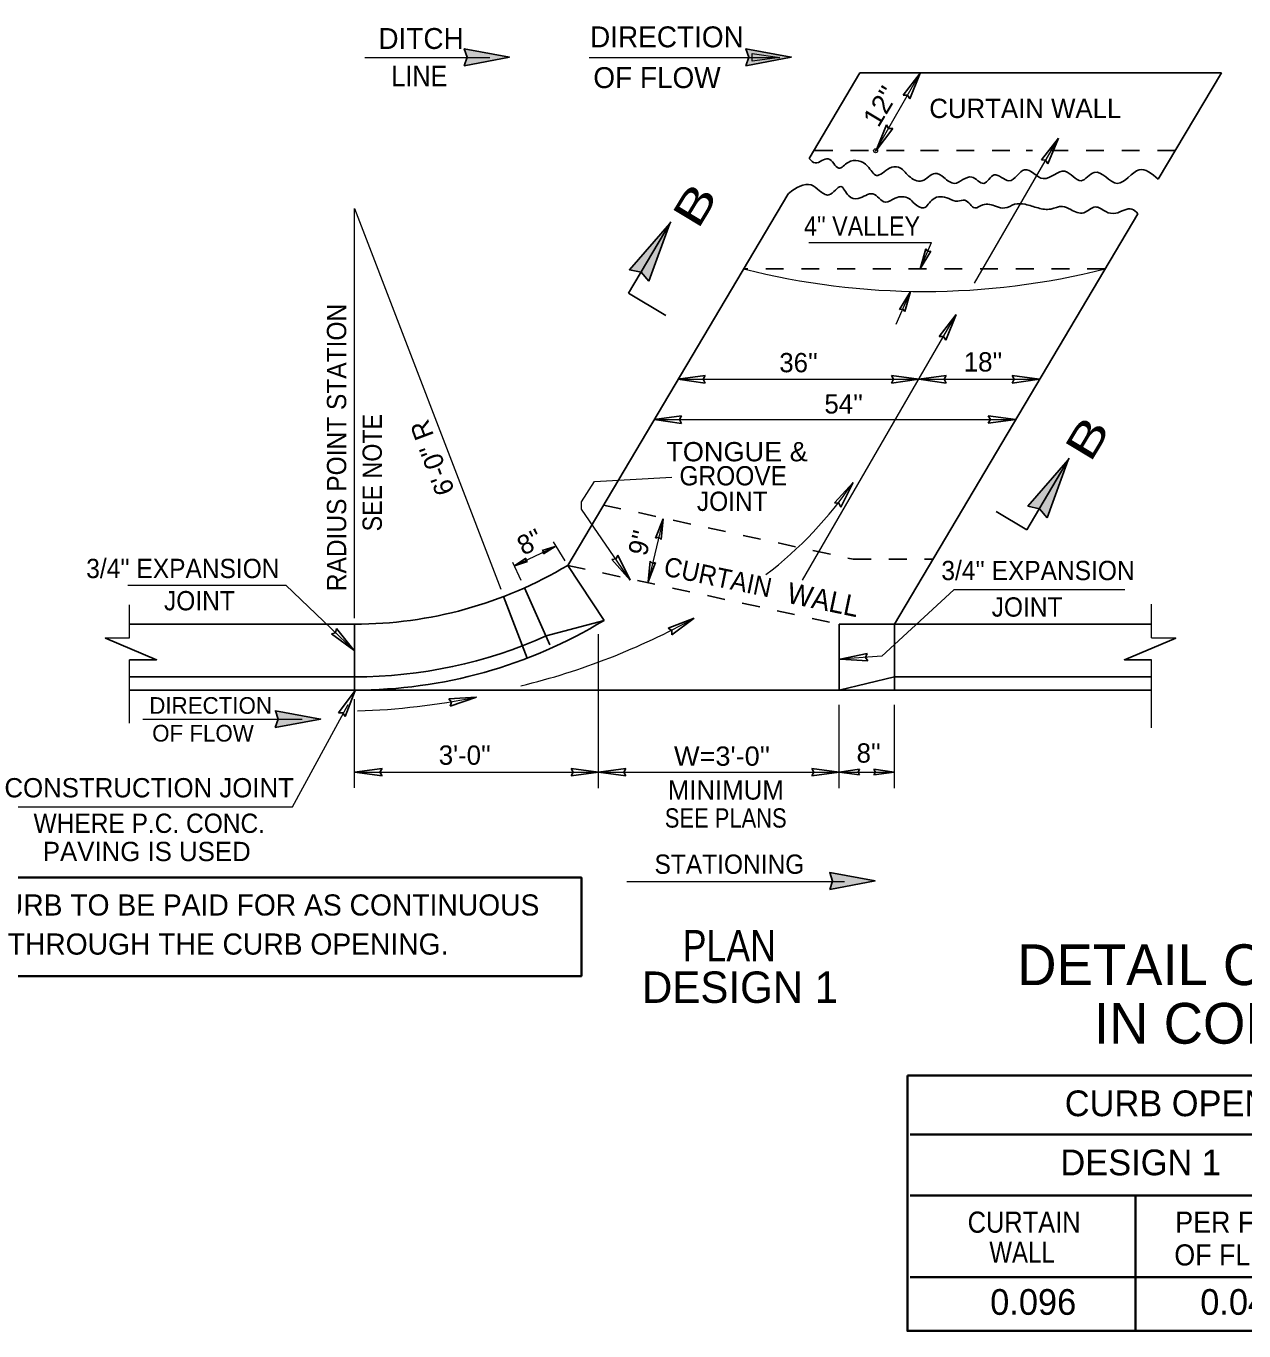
# Model space of a CAD drawing. Extents: x 570 to 607.1, y 62.1 to 89.4.
# Drawn here: x 576.4 to 583.22, y 75.27 to 82.57 of the extents above; entities that cross this region are included whole.
import ezdxf

# ---------------------------------------------------------------- set-up
doc = ezdxf.new("R2010")
doc.units = 0
doc.header["$LTSCALE"] = 0.045
doc.header["$PDMODE"] = 32
doc.header["$PDSIZE"] = 0.0225
doc.linetypes.add('SHORT_DASHED', pattern=[2.7, 1.5, -1.2])
doc.layers.add('1', color=7, linetype='Continuous', lineweight=13)

msp = doc.modelspace()

# ---------------------------------------------------------------- hatches: boundary and pattern name
at = {"layer": '1'}
for points in [[(578.85317, 82.34992), (578.86908, 82.397), (578.85342, 82.44442), (579.10658, 82.398)], [(580.43, 82.34992), (580.446, 82.397), (580.43033, 82.44442), (580.6835, 82.398)], [(580.61925, 82.39658), (580.46592, 82.3755), (580.46592, 82.41767)], [(579.88633, 81.14325), (579.84325, 81.1935), (579.77817, 81.20783), (580.00358, 81.46658)], [(582.11675, 79.82008), (582.07367, 79.87033), (582.00858, 79.88467), (582.234, 80.14342)], [(577.7955, 78.645), (577.81142, 78.692), (577.79575, 78.73942), (578.04892, 78.69308)], [(580.89958, 77.73908), (580.9155, 77.78617), (580.89983, 77.83358), (581.153, 77.78725)]]:
    msp.add_hatch(color=256, dxfattribs=at).paths.add_polyline_path(points)

# ---------------------------------------------------------------- linework, layer by layer
for p, q in [((578.29617, 82.39658), (578.99608, 82.39658)), ((579.55208, 82.39658), (580.61925, 82.39658)), ((581.15825, 81.876), (581.40567, 82.30817)), ((581.70958, 81.13283), (582.17917, 81.94417)), ((580.78225, 81.36042), (581.4695, 81.36042)), ((581.40592, 81.21325), (581.4695, 81.36042)), ((581.27192, 80.903), (581.35058, 81.08517)), ((580.74708, 79.46975), (581.60792, 80.95708)), ((579.91658, 80.36925), (581.94042, 80.36925)), ((579.96692, 79.81392), (579.88242, 79.46125)), ((579.41808, 79.57783), (579.35375, 79.68475)), ((579.13375, 79.551), (579.36233, 79.65942)), ((579.1715, 79.468), (579.12558, 79.569)), ((576.98008, 79.14775), (576.98008, 79.33158)), ((582.70067, 79.14775), (582.70067, 79.33625)), ((579.60467, 78.30592), (579.60467, 79.16825)), ((576.98008, 78.6695), (576.98008, 79.02467)), ((582.70067, 78.64308), (582.70067, 79.02467)), ((578.23958, 78.30717), (578.23958, 78.804)), ((577.89092, 78.20117), (578.20317, 78.774)), ((580.95158, 78.30592), (580.95158, 78.77308)), ((581.261, 78.30592), (581.261, 78.77308)), ((577.05442, 78.69275), (577.94658, 78.69275)), ((580.95158, 78.39592), (581.261, 78.39592)), ((576.3105, 78.20117), (577.89117, 78.20117)), ((579.76292, 77.78317), (580.982, 77.78317))]:
    msp.add_line(p, q, dxfattribs=at)
at = {"layer": '1', "lineweight": 25}
for p, q in [((581.06792, 82.31008), (580.78375, 81.83108)), ((583.09183, 82.31008), (581.06792, 82.31008)), ((581.40558, 82.30817), (581.31117, 82.18567)), ((581.40558, 82.30817), (581.34775, 82.16475)), ((583.09183, 82.31008), (582.7385, 81.7145)), ((581.15833, 81.876), (581.21625, 82.0195)), ((581.15833, 81.876), (581.25275, 81.99858)), ((582.17908, 81.94417), (582.08408, 81.82208)), ((582.17908, 81.94417), (582.12058, 81.801)), ((580.66442, 81.62983), (579.43233, 79.553)), ((582.62367, 81.52092), (581.261, 79.224)), ((579.77233, 81.07592), (580.00933, 81.47542)), ((581.406, 81.21325), (581.43708, 81.325)), ((581.406, 81.21325), (581.46608, 81.3125)), ((579.77233, 81.07592), (579.98225, 80.95142)), ((581.35058, 81.08517), (581.2905, 80.98592)), ((581.35058, 81.08517), (581.3195, 80.97342)), ((581.60783, 80.95717), (581.51283, 80.835)), ((581.60783, 80.95717), (581.54925, 80.81392)), ((580.04925, 80.59467), (580.2025, 80.61575)), ((580.04925, 80.59467), (580.2025, 80.57358)), ((581.39808, 80.59483), (581.24483, 80.61583)), ((581.39808, 80.59483), (581.24483, 80.57375)), ((581.39817, 80.59467), (581.55142, 80.61575)), ((581.39817, 80.59467), (581.55142, 80.57358)), ((582.073, 80.59483), (581.91975, 80.61583)), ((582.073, 80.59483), (581.91975, 80.57375)), ((579.91658, 80.36917), (580.06983, 80.39025)), ((579.91658, 80.36917), (580.06983, 80.34808)), ((581.94033, 80.36933), (581.78708, 80.39033)), ((581.94033, 80.36933), (581.78708, 80.34825)), ((582.00275, 79.75275), (582.23975, 80.15225)), ((581.02992, 80.01775), (580.9265, 79.90275)), ((581.02992, 80.01775), (580.96133, 79.87908)), ((581.83058, 79.85492), (582.00275, 79.75275)), ((579.96692, 79.81392), (579.92475, 79.70575)), ((579.96692, 79.81392), (579.95542, 79.69842)), ((579.36233, 79.65942), (579.28858, 79.63608)), ((579.36233, 79.65942), (579.29758, 79.61708)), ((579.78167, 79.47108), (579.714, 79.61025)), ((579.13375, 79.551), (579.1985, 79.59333)), ((579.13375, 79.551), (579.2075, 79.57433)), ((579.43233, 79.553), (579.63583, 79.24483)), ((579.78167, 79.47108), (579.679, 79.58683)), ((579.88242, 79.46125), (579.89392, 79.57667)), ((579.88242, 79.46125), (579.92458, 79.56933)), ((579.33308, 79.10925), (579.19067, 79.42725)), ((579.206, 79.03417), (579.07375, 79.37867)), ((579.31133, 79.15792), (579.63583, 79.24483)), ((580.13983, 79.25742), (579.99558, 79.2015)), ((580.13983, 79.25742), (580.016, 79.16467)), ((576.98008, 79.224), (578.23958, 79.224)), ((578.23492, 79.07825), (578.10967, 79.16908)), ((578.23492, 79.07825), (578.13875, 79.1995)), ((578.23958, 78.855), (578.23958, 79.224)), ((580.95158, 78.855), (580.95158, 79.224)), ((580.95158, 79.224), (582.70067, 79.224)), ((581.261, 78.855), (581.261, 79.224)), ((580.95775, 79.0285), (581.10917, 79.06025)), ((580.95775, 79.0285), (581.11208, 79.01817)), ((576.98008, 78.92883), (578.23958, 78.92883)), ((580.95158, 78.855), (581.261, 78.92883)), ((581.261, 78.92883), (582.70067, 78.92883)), ((576.98008, 78.855), (582.70067, 78.855)), ((578.24208, 78.85208), (578.14933, 78.72833)), ((578.24208, 78.85208), (578.18617, 78.70783)), ((578.92125, 78.81617), (578.76692, 78.80625)), ((578.92125, 78.81617), (578.77525, 78.765)), ((578.23958, 78.39592), (578.39292, 78.41692)), ((578.23958, 78.39592), (578.39292, 78.37483)), ((579.60467, 78.396), (579.45142, 78.41708)), ((579.60467, 78.396), (579.45142, 78.375)), ((579.60467, 78.39592), (579.758, 78.41692)), ((579.60467, 78.39592), (579.758, 78.37483)), ((580.9515, 78.396), (580.79825, 78.41708)), ((580.9515, 78.396), (580.79825, 78.375)), ((580.95158, 78.39592), (581.0665, 78.41167)), ((580.95158, 78.39592), (581.0665, 78.38008)), ((581.26092, 78.396), (581.146, 78.41183)), ((581.26092, 78.396), (581.146, 78.38025))]:
    msp.add_line(p, q, dxfattribs=at)
at = {"layer": '1', "linetype": 'SHORT_DASHED', "lineweight": 25}
for p, q in [((581.31625, 81.876), (580.81042, 81.876)), ((581.90817, 81.876), (581.369, 81.876)), ((582.83433, 81.876), (581.99908, 81.876)), ((582.44108, 81.21325), (580.41725, 81.21325)), ((579.43233, 79.553), (580.95158, 79.224))]:
    msp.add_line(p, q, dxfattribs=at)
at = {"layer": '1', "lineweight": 35}
for p, q in [((581.34875, 76.3685), (586.39242, 76.3685)), ((581.34875, 76.02558), (586.39242, 76.02558)), ((582.61058, 75.26842), (582.61058, 76.02558)), ((581.34875, 75.56842), (586.39242, 75.56842))]:
    msp.add_line(p, q, dxfattribs=at)
at = {"layer": '1', "lineweight": 25}
for points in [[(578.85317, 82.34992), (578.86908, 82.397), (578.85342, 82.44442), (579.10658, 82.398)], [(580.43, 82.34992), (580.446, 82.397), (580.43033, 82.44442), (580.6835, 82.398)], [(579.88633, 81.14325), (579.84325, 81.1935), (579.77817, 81.20783), (580.00358, 81.46658)], [(582.11675, 79.82008), (582.07367, 79.87033), (582.00858, 79.88467), (582.234, 80.14342)], [(577.7955, 78.645), (577.81142, 78.692), (577.79575, 78.73942), (578.04892, 78.69308)], [(580.89958, 77.73908), (580.9155, 77.78617), (580.89983, 77.83358), (581.153, 77.78725)]]:
    msp.add_lwpolyline(points, close=True, dxfattribs=at)
at = {"layer": '1'}
msp.add_lwpolyline([(580.61925, 82.39658), (580.46592, 82.3755), (580.46592, 82.41767)], close=True, dxfattribs=at)
at = {"layer": '1', "lineweight": 25}
for points in [[(581.34775, 82.16475), (581.33517, 82.18558), (581.31117, 82.18567)], [(581.21625, 82.0195), (581.22875, 81.99858), (581.25275, 81.99858)], [(582.12058, 81.801), (582.10808, 81.82192), (582.08408, 81.82208)], [(581.43708, 81.325), (581.44817, 81.3105), (581.46608, 81.3125)], [(581.3195, 80.97342), (581.30833, 80.98792), (581.2905, 80.98592)], [(581.54925, 80.81392), (581.53675, 80.83483), (581.51283, 80.835)], [(580.2025, 80.61575), (580.19058, 80.59442), (580.2025, 80.57358)], [(581.24483, 80.57375), (581.25667, 80.595), (581.24483, 80.61583)], [(581.55142, 80.61575), (581.53958, 80.59442), (581.55142, 80.57358)], [(581.91975, 80.57375), (581.93158, 80.595), (581.91975, 80.61583)], [(580.06983, 80.39025), (580.058, 80.36892), (580.06983, 80.34808)], [(581.78708, 80.34825), (581.799, 80.3695), (581.78708, 80.39033)], [(580.96133, 79.87908), (580.95033, 79.90083), (580.9265, 79.90275)], [(579.95542, 79.69842), (579.942, 79.71075), (579.92475, 79.70575)], [(579.29758, 79.61708), (579.29842, 79.62925), (579.28858, 79.63608)], [(579.679, 79.58683), (579.70325, 79.58883), (579.714, 79.61025)], [(579.1985, 79.59333), (579.19775, 79.58117), (579.2075, 79.57433)], [(579.89392, 79.57667), (579.90733, 79.56433), (579.92458, 79.56933)], [(578.10967, 79.16908), (578.13292, 79.17625), (578.13875, 79.1995)], [(580.016, 79.16467), (580.01608, 79.189), (579.99558, 79.2015)], [(576.98008, 79.02467), (577.13125, 79.02467), (576.84417, 79.14625), (576.98008, 79.14775)], [(582.70067, 79.02467), (582.54942, 79.02467), (582.8365, 79.14625), (582.70067, 79.14775)], [(581.10917, 79.06025), (581.09883, 79.03817), (581.11208, 79.01817)], [(578.77525, 78.765), (578.78267, 78.78825), (578.76692, 78.80625)], [(578.18617, 78.70783), (578.17333, 78.72858), (578.14933, 78.72833)], [(578.39292, 78.41692), (578.381, 78.39567), (578.39292, 78.37483)], [(579.45142, 78.375), (579.46325, 78.39625), (579.45142, 78.41708)], [(579.758, 78.41692), (579.74608, 78.39567), (579.758, 78.37483)], [(580.79825, 78.375), (580.81008, 78.39625), (580.79825, 78.41708)], [(581.0665, 78.41167), (581.05767, 78.39575), (581.0665, 78.38008)], [(581.146, 78.38025), (581.15492, 78.39617), (581.146, 78.41183)]]:
    msp.add_lwpolyline(points, dxfattribs=at)
at = {"layer": '1'}
for points in [[(578.23958, 79.25825), (578.23958, 81.55042), (579.05758, 79.42067)], [(580.04917, 80.59475), (581.39817, 80.59475), (582.073, 80.59475)], [(579.78158, 79.471), (579.509, 79.86775), (579.509, 79.90858), (579.58242, 80.023), (580.015, 80.0475)], [(576.97058, 79.44242), (577.85467, 79.44242), (578.23483, 79.07817)], [(582.55192, 79.4165), (581.59433, 79.4165), (581.19033, 79.04492), (580.95767, 79.02858)], [(578.23958, 78.39592), (579.60467, 78.39592), (580.95158, 78.39592)]]:
    msp.add_lwpolyline(points, dxfattribs=at)
at = {"layer": '1', "linetype": 'SHORT_DASHED', "lineweight": 25}
msp.add_lwpolyline([(579.63258, 79.8905), (581.03033, 79.58783), (581.47683, 79.58783)], dxfattribs=at)
at = {"layer": '1', "lineweight": 35}
for points in [[(575.50358, 77.25408), (579.5095, 77.25408), (579.5095, 77.80608), (575.50358, 77.80608)], [(581.3345, 76.69708), (586.3885, 76.69708), (586.3885, 75.26842), (581.3345, 75.26842)]]:
    msp.add_lwpolyline(points, close=True, dxfattribs=at)
at = {"layer": '1'}
for centre, radius, start, end in [((581.42917, 85.18701), 4.10062, 255.71327, 284.28673), ((579.19679, 81.26091), 2.21499, 307.40156, 325.85714), ((578.25415, 82.65952), 3.88984, 283.62383, 298.9985), ((578.13103, 82.70193), 3.96536, 271.8045, 281.49586)]:
    msp.add_arc(centre, radius, start, end, dxfattribs=at)
at = {"layer": '1', "lineweight": 25}
for radius, end in [(2.32638, 300.84241), (2.69533, 301.20015), (2.62153, 294.12974)]:
    msp.add_arc((578.23961, 81.55036), radius, 269.9994, end, dxfattribs=at)
for points in [[(582.7385, 81.7145), (582.63208, 81.7675), (582.509, 81.69125), (582.38, 81.75283), (582.30675, 81.70592), (582.21592, 81.75875), (582.09575, 81.71767), (581.99025, 81.7675), (581.90233, 81.70592), (581.82025, 81.73817), (581.76167, 81.69125), (581.69425, 81.7265), (581.59758, 81.69125), (581.53892, 81.7235), (581.48908, 81.747), (581.41583, 81.70592), (581.34258, 81.73233), (581.284, 81.78217), (581.23417, 81.77633), (581.16092, 81.73525), (581.11108, 81.78808), (581.00267, 81.80858), (580.94992, 81.77633), (580.89125, 81.82908), (580.818, 81.80567), (580.78375, 81.83108)], [(582.62367, 81.52092), (582.591, 81.54758), (582.50017, 81.52408), (582.4445, 81.53292), (582.38592, 81.55933), (582.32142, 81.527), (582.24817, 81.54467), (582.20125, 81.56225), (582.13675, 81.54758), (582.06642, 81.55342), (581.99317, 81.574), (581.93458, 81.574), (581.87892, 81.55342), (581.832, 81.56225), (581.75583, 81.571), (581.71183, 81.55342), (581.65617, 81.59742), (581.61517, 81.59158), (581.56533, 81.60625), (581.47742, 81.60333), (581.42467, 81.55342), (581.37483, 81.57692), (581.34258, 81.60625), (581.26642, 81.60917), (581.21075, 81.58567), (581.14042, 81.63258), (581.05833, 81.60625), (581.00558, 81.62092), (580.96158, 81.67367), (580.89425, 81.62675), (580.8415, 81.65025), (580.79458, 81.6825), (580.67442, 81.6385), (580.66442, 81.62983)]]:
    msp.add_spline(points, degree=3, dxfattribs=at)
at = {"layer": '1'}
msp.add_point((581.156, 81.87375), dxfattribs=at)

# ---------------------------------------------------------------- texts
for s, height, p in [('DITCH ', 0.117, (578.37258, 82.44358)), ('DIRECTION ', 0.117, (579.55758, 82.45275)), ('OF FLOW', 0.117, (579.57583, 82.22467)), ('CURTAIN WALL', 0.108, (581.45658, 82.057)), ("36''", 0.108, (580.617, 80.634)), ("18''", 0.108, (581.64967, 80.63808)), ("54''", 0.108, (580.8695, 80.403)), ('DIRECTION ', 0.09343, (577.08992, 78.72225)), ('OF FLOW', 0.09343, (577.10625, 78.56708)), ("3'-0''", 0.108, (578.71067, 78.43717)), ("8''", 0.108, (581.04967, 78.44908)), ('CONSTRUCTION JOINT', 0.108, (576.27908, 78.2545)), ('MINIMUM', 0.108, (579.9925, 78.24208)), ('PAVING IS USED', 0.108, (576.49417, 77.89792)), ('NOTE:  CURB TO BE PAID FOR AS CONTINUOUS ', 0.1182, (575.5855, 77.59325)), ('THROUGH THE CURB OPENING.', 0.1182, (576.29717, 77.37458)), ('DETAIL OF CURB OPENING', 0.2281, (581.94858, 77.20392)), ('DESIGN 1', 0.1759, (579.84833, 77.10425)), ('IN CONCRETE CURB', 0.2281, (582.37883, 76.876)), ('CURB OPENING - QUANTITIES ( C. Y. )', 0.144, (582.21492, 76.47017)), ('DESIGN 1', 0.144, (582.19067, 76.13942)), ('0.096', 0.144, (581.79742, 75.35842)), ('0.048', 0.144, (582.97333, 75.35842))]:
    msp.add_text(s, height=height, dxfattribs=at).set_placement(p)
for s, height, width, p in [('LINE ', 0.117, 0.9, (578.44558, 82.23383)), ("4'' VALLEY", 0.108, 0.9, (580.75533, 81.39817)), ('TONGUE & ', 0.108, 1.05, (579.98433, 80.1355)), ('GROOVE ', 0.108, 0.95, (580.05783, 80.00067)), ('JOINT', 0.108, 0.95, (580.15575, 79.85775)), ("3/4'' EXPANSION ", 0.108, 0.95, (576.73708, 79.48192)), ("3/4'' EXPANSION ", 0.108, 0.95, (581.52433, 79.4705)), ('JOINT', 0.108, 0.95, (577.1725, 79.3015)), ('JOINT', 0.108, 0.95, (581.80592, 79.26625)), ("W=3'-0''", 0.108, 1.05, (580.02758, 78.43158)), ('WHERE P.C. CONC.', 0.108, 0.95, (576.44217, 78.05575)), ('SEE PLANS', 0.108, 0.85, (579.97592, 78.08542)), ('STATIONING', 0.108, 0.95, (579.91842, 77.82675)), ('PLAN', 0.1759, 0.85, (580.076, 77.33625)), ('CURTAIN', 0.1182, 0.9, (581.67142, 75.81792)), ('PER FOOT', 0.1182, 0.95, (582.83358, 75.81792)), ('WALL', 0.1182, 0.85, (581.793, 75.64975)), ('OF FLUME', 0.1182, 0.95, (582.82833, 75.63467))]:
    msp.add_text(s, height=height, dxfattribs=dict(at, width=width)).set_placement(p)
for s, height, rotation, width, p in [("12''", 0.108, 58.891, 1.05, (581.17142, 81.9985)), ('B', 0.1759, 58.891, 1.45, (580.16117, 81.42767)), ('RADIUS POINT STATION', 0.108, 90, 0.95, (578.19258, 79.40867)), ('SEE NOTE', 0.108, 90, 0.9, (578.39192, 79.7435)), ('B', 0.1759, 58.891, 1.45, (582.35758, 80.12233)), ('CURTAIN', 0.108, 348.249, 0.95, (579.964, 79.49733)), ('WALL', 0.117, 348.249, 0.95, (580.65333, 79.34492))]:
    msp.add_text(s, height=height, rotation=rotation, dxfattribs=dict(at, width=width)).set_placement(p)
for s, rotation, p in [("6'-0'' R", 110.568, (578.80133, 79.96992)), ("8''", 26.989, (579.18492, 79.60608)), ("9''", 75.533, (579.87258, 79.60025))]:
    msp.add_text(s, height=0.108, rotation=rotation, dxfattribs=at).set_placement(p)

doc.saveas('drawing.dxf')
